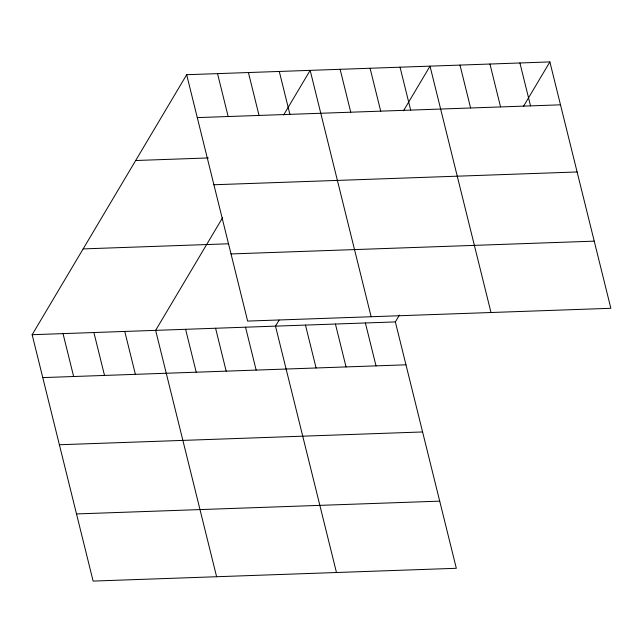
<?xml version="1.0" encoding="UTF-8"?>
<svg xmlns="http://www.w3.org/2000/svg" width="643" height="643" viewBox="0 0 643 643"><rect width="100%" height="100%" fill="white"/><g stroke="black" fill="none" stroke-linecap="round" stroke-linejoin="round"><path stroke-width="0.96" d="M399.44 315.054L395.357 321.918L456.329 568.291L93.122 581.079L32.15 334.706L186.671 74.709L549.878 61.921L610.85 308.294L247.643 321.082L186.671 74.709M222.647 217.615L155.638 330.357L216.611 576.731M283.643 114.976L310.159 70.36L371.132 316.742M279.07 320.126L275.501 326.138L336.474 572.511M403.507 110.757L430.022 66.141L490.995 312.514M523.362 106.537L549.878 61.921M197.288 117.613L560.495 104.825M135.681 160.509L208.38 157.945M213.902 184.758L577.109 171.97M83.14 248.905L228.603 243.785M231.022 253.937L594.236 241.149M32.15 334.706L395.357 321.918M42.768 377.602L405.974 364.814M59.381 444.747L422.596 431.959M76.501 513.934L439.716 501.146M519.914 62.974L530.531 105.878M489.95 64.035L500.567 106.931M459.986 65.088L470.604 107.984M400.05 67.193L410.668 110.098M370.087 68.254L380.704 111.151M340.123 69.307L350.74 112.203M365.393 322.971L376.01 365.867M279.287 71.445L289.905 114.35M335.429 324.024L346.047 366.928M248.415 72.538L259.033 115.435M305.465 325.077L316.083 367.981M217.543 73.623L228.161 116.52M245.538 327.191L256.155 370.087M215.574 328.243L226.183 371.148M185.602 329.296L196.219 372.201M124.766 331.442L135.384 374.339M93.894 332.527L104.512 375.432M63.022 333.613L73.64 376.517"/></g></svg>
